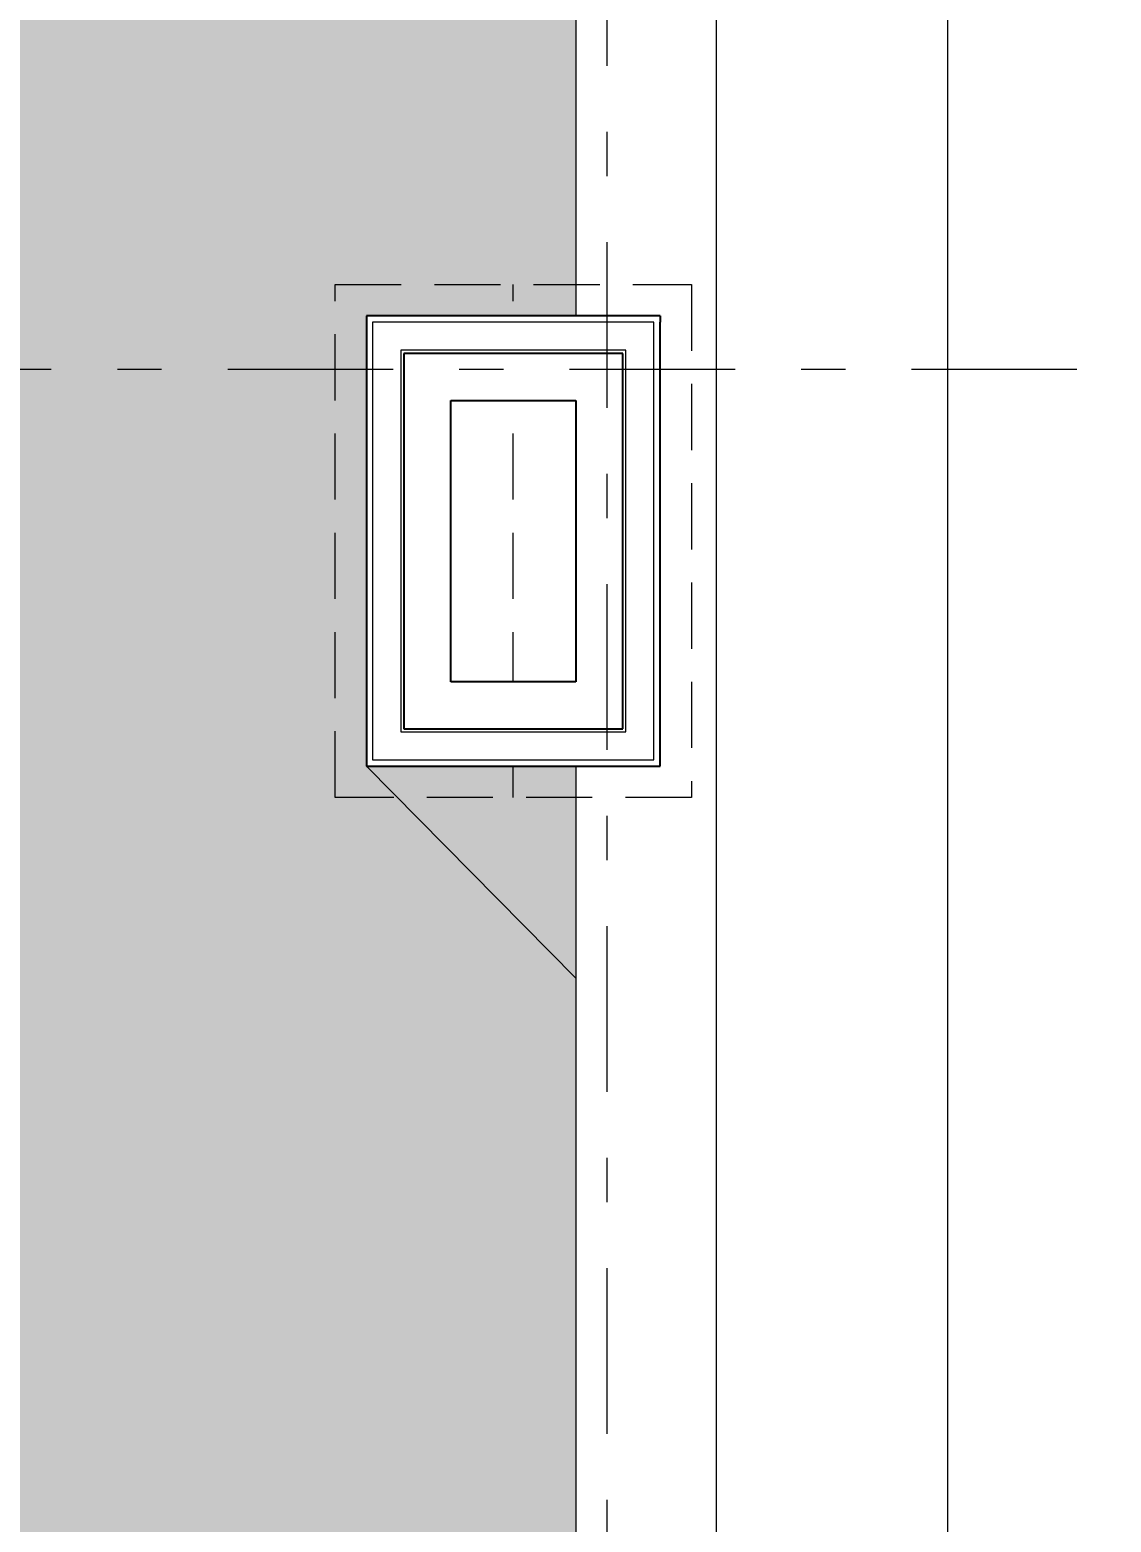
# Model space of a CAD drawing. Header units: millimetres. Extents: x 18162 to 3540582, y 72188 to 247925.
# Drawn here: x 1306123 to 1309582, y 162409 to 167181 of the extents above; entities that cross this region are included whole.
import ezdxf
from ezdxf.enums import TextEntityAlignment as Align

# ---------------------------------------------------------------- set-up
doc = ezdxf.new("R2010")
doc.units = ezdxf.units.MM
doc.header["$MEASUREMENT"] = 0
doc.set_wipeout_variables(frame=1)
for name, pattern in [('Double Dashed', [1093.611073, 529.166651, -211.666656, 141.111112, -211.666656]), ('Hidden Line', [317.5, 211.666667, -105.833333]), ('Wipeout_Contour', [1000, 0, -1000])]:
    doc.linetypes.add(name, pattern=pattern)
for name, color, linetype in [('Dimensioning - Detail', 7, 'Continuous'), ('Drawing & Figure', 7, 'Continuous'), ('Shell - Roof', 7, 'Continuous'), ('Structural - Bearing', 7, 'Continuous'), ('Structural - Grid', 7, 'Continuous')]:
    doc.layers.add(name, color=color, linetype=linetype)
doc.styles.add('GENERATED_STYLE_3', font='', dxfattribs={"width": 0.8})
doc.styles.get('GENERATED_STYLE_3').set_extended_font_data('ISOCPEUR MON')
doc.dimstyles.new('GENERATED_STYLE__3', dxfattribs={"dimtxt": 200, "dimasz": 114, "dimexe": 0.18, "dimexo": 150, "dimgap": 0, "dimtad": 1, "dimdec": 0, "dimzin": 0, "dimdsep": 46, "dimtxsty": 'GENERATED_STYLE_3', "dimblk": 'ARROWHEAD_2', "dimblk1": 'ARROWHEAD_2', "dimblk2": 'ARROWHEAD_2', "dimcen": 0.09, "dimclrd": 13, "dimclre": 13, "dimclrt": 13, "dimadec": 0, "dimazin": 0, "dimtfac": 1, "dimtdec": 4, "dimtmove": 0, "dimatfit": 3, "dimfxl": 1, "dimtolj": 1, "dimtzin": 0, "dimarcsym": 0})

# ---------------------------------------------------------------- blocks, each defined once
blk = doc.blocks.new('*D747', base_point=(1270095.8, 74950.7))
at = {"layer": 'Dimensioning - Detail', "color": 13, "linetype": 'Continuous', "lineweight": 13, "transparency": 16777216}
for p, q in [((1309059.2, 170496.7), (1309059.2, 171946.4)), ((1309171.7, 170496.7), (1308019.3, 170496.7)), ((1309059.2, 153246.4), (1309059.2, 170496.7)), ((1309171.7, 153246.4), (1308469.3, 153246.4)), ((1309059.2, 153173.1), (1309059.2, 153246.4))]:
    blk.add_line(p, q, dxfattribs=at)
at = {"layer": 'Dimensioning - Detail', "color": 12, "linetype": 'Continuous', "lineweight": 35, "transparency": 16777216}
for p, q in [((1308984.2, 170540), (1309134.2, 170453.4)), ((1308984.2, 153289.7), (1309134.2, 153203.1))]:
    blk.add_line(p, q, dxfattribs=at)
at = {"layer": 'Dimensioning - Detail', "color": 13, "lineweight": 13, "transparency": 16777216, "insert": (1309001.3, 162163), "char_height": 200, "attachment_point": 7, "rotation": 270, "style": 'GENERATED_STYLE_3'}
blk.add_mtext('\\A1;{\\pql;\\fISOCPEUR MON|b0|i0|c0|p0;\\W0.800000;17,250}', dxfattribs=at)
blk = doc.blocks.new('ARROWHEAD_2')
at = {"color": 0, "linetype": 'Continuous', "lineweight": 0}
for p, q in [((-0.378, -0.655), (0.378, 0.655)), ((0, 0), (-1, 0))]:
    blk.add_line(p, q, dxfattribs=at)
blk = doc.blocks.new('Standard grid marker[351]_2', base_point=(1288258, 166096.4))
at = {"layer": 'Structural - Grid', "color": 13, "linetype": 'Double Dashed', "lineweight": 13}
blk.add_line((1289258, 166096.4), (1323820.2, 166096.4), dxfattribs=at)
at = {"layer": 'Structural - Grid', "color": 13, "lineweight": 13, "style": 'GENERATED_STYLE_3'}
blk.add_attdef('AC_MarkerText_1', text='', height=250, rotation=180, dxfattribs=at).set_placement((1325120.2, 165971.4), align=Align.TOP_CENTER)
blk = doc.blocks.new('Standard grid marker[354]_2', base_point=(1307969.3, 147474.9))
at = {"layer": 'Structural - Grid', "color": 13, "linetype": 'Double Dashed', "lineweight": 13}
blk.add_line((1307969.3, 148474.9), (1307969.3, 175136.2), dxfattribs=at)
at = {"layer": 'Structural - Grid', "color": 13, "lineweight": 13, "style": 'GENERATED_STYLE_3'}
blk.add_attdef('AC_MarkerText_1', text='', height=250, rotation=180, dxfattribs=at).set_placement((1307969.3, 176311.2), align=Align.TOP_CENTER)

msp = doc.modelspace()

# ---------------------------------------------------------------- hatches: boundary and pattern name
at = {"layer": 'Structural - Bearing', "linetype": 'Continuous', "lineweight": 0}
h = msp.add_hatch(color=49, dxfattribs=at)
h.paths.add_polyline_path([(1307869.3, 153696.4), (1301569.3, 153696.4), (1301569.3, 160976.4), (1302439.6, 160976.4), (1302439.6, 162016.4), (1301569.3, 162016.4), (1301569.3, 171496.4), (1307869.3, 171496.4), (1307869.3, 166266.4), (1307199.3, 166266.4), (1307199.3, 164826.4), (1307869.3, 164826.4)])
h.paths.add_polyline_path([(1304499.1, 165326.2), (1305939.3, 165326.2), (1305939.3, 166266.4), (1304499.1, 166266.4)], flags=0)
h.paths.add_polyline_path([(1305419.3, 159266.4), (1305419.3, 157906.4), (1306479.3, 157906.4), (1306479.3, 159266.4)], flags=0)

# ---------------------------------------------------------------- linework, layer by layer
at = {"layer": 'Shell - Roof', "color": 7, "linetype": 'Hidden Line', "lineweight": 13, "flags": 128}
for points in [[(1307099.3, 164726.4), (1307099.3, 166366.4)], [(1307669.3, 164726.4), (1307669.3, 166366.4)]]:
    msp.add_lwpolyline(points, dxfattribs=at)
at = {"layer": 'Structural - Bearing', "color": 7, "linetype": 'Continuous', "lineweight": 13, "flags": 128}
for points in [[(1308069.3, 171696.4), (1301369.3, 171696.4), (1301369.3, 153496.4), (1308069.3, 153496.4)], [(1307469.3, 165996.4), (1307869.3, 165996.4), (1307869.3, 165096.4), (1307469.3, 165096.4)]]:
    msp.add_lwpolyline(points, close=True, dxfattribs=at)

# ---------------------------------------------------------------- wipeouts: each hides what was drawn before it
at = {"color": 254, "linetype": 'Wipeout_Contour', "lineweight": 0, "ltscale": 5273566.732163137}
msp.add_wipeout([(1308319.3, 171896.4), (1308269.3, 171896.4), (1308269.3, 153296.4), (1308319.3, 153296.4)], dxfattribs=at).dxf.layer = 'Structural - Bearing'

# ---------------------------------------------------------------- next in the draw order: linework, layer by layer
at = {"layer": 'Structural - Bearing', "color": 7, "linetype": 'Continuous', "lineweight": 13, "flags": 128}
msp.add_lwpolyline([(1308319.3, 153246.4), (1308319.3, 171946.4)], dxfattribs=at)

# ---------------------------------------------------------------- next in the draw order: wipeouts: each hides what was drawn before it
at = {"color": 254, "linetype": 'Wipeout_Contour', "lineweight": 0, "ltscale": 5273366.878117085}
msp.add_wipeout([(1308219.3, 171846.4), (1308219.3, 153346.4), (1308269.3, 153346.4), (1308269.3, 171846.4)], dxfattribs=at).dxf.layer = 'Structural - Bearing'
at = {"color": 254, "linetype": 'Wipeout_Contour', "lineweight": 0, "ltscale": 3953207.576737681}
msp.add_wipeout([(1307219.3, 166246.4), (1307199.3, 166266.4), (1307199.3, 166246.4)], dxfattribs=at).dxf.layer = 'Structural - Bearing'

# ---------------------------------------------------------------- next in the draw order: wipeouts: each hides what was drawn before it
at = {"color": 254, "linetype": 'Wipeout_Contour', "lineweight": 0, "ltscale": 5272965.829724039}
msp.add_wipeout([(1308069.3, 171696.4), (1308069.3, 153496.4), (1308219.3, 153496.4), (1308219.3, 171696.4)], dxfattribs=at).dxf.layer = 'Structural - Bearing'
at = {"color": 254, "linetype": 'Wipeout_Contour', "lineweight": 0, "ltscale": 3953311.312821243}
msp.add_wipeout([(1307309.3, 166156.4), (1307219.3, 166246.4), (1307219.3, 166156.4)], dxfattribs=at).dxf.layer = 'Structural - Bearing'

# ---------------------------------------------------------------- next in the draw order: linework, layer by layer
at = {"layer": 'Shell - Roof', "color": 7, "linetype": 'Hidden Line', "lineweight": 13, "flags": 128}
msp.add_lwpolyline([(1308239.3, 166366.4), (1308239.3, 164726.4)], dxfattribs=at)

# ---------------------------------------------------------------- next in the draw order: wipeouts: each hides what was drawn before it
at = {"color": 254, "linetype": 'Wipeout_Contour', "lineweight": 0, "ltscale": 5272265.812094139}
msp.add_wipeout([(1307869.3, 171496.4), (1307869.3, 153696.4), (1308069.3, 153696.4), (1308069.3, 171496.4)], dxfattribs=at).dxf.layer = 'Structural - Bearing'
at = {"color": 254, "linetype": 'Wipeout_Contour', "lineweight": 0, "ltscale": 3953485.923576904}
msp.add_wipeout([(1307309.3, 166146.4), (1307319.3, 166146.4), (1307309.3, 166156.4)], dxfattribs=at).dxf.layer = 'Structural - Bearing'

# ---------------------------------------------------------------- next in the draw order: linework, layer by layer
at = {"layer": 'Drawing & Figure', "color": 7, "linetype": 'Continuous', "lineweight": 5}
msp.add_lwpolyline([(1307199.3, 164826.4), (1307869.3, 164148.9)], dxfattribs=at)
at = {"layer": 'Shell - Roof', "color": 7, "linetype": 'Hidden Line', "lineweight": 13, "flags": 128}
for points in [[(1307099.3, 166366.4), (1307669.3, 166366.4), (1308239.3, 166366.4)], [(1308239.3, 164726.4), (1307669.3, 164726.4), (1307099.3, 164726.4)]]:
    msp.add_lwpolyline(points, dxfattribs=at)
at = {"layer": 'Structural - Bearing', "color": 7, "linetype": 'Continuous', "lineweight": 13, "flags": 128}
msp.add_lwpolyline([(1307869.3, 171496.4), (1307869.3, 153696.4)], dxfattribs=at)

# ---------------------------------------------------------------- next in the draw order: dimensions: what is measured, and where the dimension line sits
at = {"layer": 'Dimensioning - Detail', "color": 13, "linetype": 'Continuous', "lineweight": 13}
dim = msp.add_linear_dim(base=(1309059.2, 170496.7), p1=(1308319.3, 153246.4), p2=(1307869.3, 170496.7), angle=90, dimstyle='GENERATED_STYLE__3', dxfattribs=at)
dim.commit()
dim.dimension.update_dxf_attribs({"geometry": '*D747', "text_midpoint": (1309199.2, 161751.8), "dimtype": 160, "text_rotation": 270})

# ---------------------------------------------------------------- next in the draw order: wipeouts: each hides what was drawn before it
at = {"color": 254, "linetype": 'Wipeout_Contour', "lineweight": 0, "ltscale": 3953615.502771492}
msp.add_wipeout([(1307469.3, 165996.4), (1307319.3, 166146.4), (1307319.3, 165996.4)], dxfattribs=at).dxf.layer = 'Structural - Bearing'

# ---------------------------------------------------------------- next in the draw order: wipeouts: each hides what was drawn before it
at = {"color": 254, "linetype": 'Wipeout_Contour', "lineweight": 0, "ltscale": 3955964.385808126}
msp.add_wipeout([(1308119.3, 166246.4), (1308139.3, 166246.4), (1308139.3, 166266.4)], dxfattribs=at).dxf.layer = 'Structural - Bearing'
at = {"color": 254, "linetype": 'Wipeout_Contour', "lineweight": 0, "ltscale": 3952691.221154057}
msp.add_wipeout([(1307219.3, 164846.4), (1307199.3, 164826.4), (1307219.3, 164826.4)], dxfattribs=at).dxf.layer = 'Structural - Bearing'
at = {"color": 254, "linetype": 'Wipeout_Contour', "lineweight": 0, "ltscale": 3955432.177995686}
msp.add_wipeout([(1308119.3, 164846.4), (1308139.3, 164826.4), (1308139.3, 164846.4)], dxfattribs=at).dxf.layer = 'Structural - Bearing'

# ---------------------------------------------------------------- next in the draw order: wipeouts: each hides what was drawn before it
at = {"color": 254, "linetype": 'Wipeout_Contour', "lineweight": 0, "ltscale": 3955810.213495031}
msp.add_wipeout([(1308029.3, 166156.4), (1308119.3, 166156.4), (1308119.3, 166246.4)], dxfattribs=at).dxf.layer = 'Structural - Bearing'
at = {"color": 254, "linetype": 'Wipeout_Contour', "lineweight": 0, "ltscale": 3952905.916482687}
msp.add_wipeout([(1307309.3, 164936.4), (1307219.3, 164846.4), (1307309.3, 164846.4)], dxfattribs=at).dxf.layer = 'Structural - Bearing'
at = {"color": 254, "linetype": 'Wipeout_Contour', "lineweight": 0, "ltscale": 3955328.21057132}
msp.add_wipeout([(1308029.3, 164936.4), (1308119.3, 164846.4), (1308119.3, 164936.4)], dxfattribs=at).dxf.layer = 'Structural - Bearing'

# ---------------------------------------------------------------- next in the draw order: wipeouts: each hides what was drawn before it
at = {"color": 254, "linetype": 'Wipeout_Contour', "lineweight": 0, "ltscale": 3955948.18511995}
msp.add_wipeout([(1308119.3, 166246.4), (1308139.3, 166266.4), (1308119.3, 166266.4)], dxfattribs=at).dxf.layer = 'Structural - Bearing'
at = {"color": 254, "linetype": 'Wipeout_Contour', "lineweight": 0, "ltscale": 3955607.864175353}
msp.add_wipeout([(1308019.3, 166146.4), (1308029.3, 166146.4), (1308029.3, 166156.4)], dxfattribs=at).dxf.layer = 'Structural - Bearing'
at = {"color": 254, "linetype": 'Wipeout_Contour', "lineweight": 0, "ltscale": 3953038.828809644}
msp.add_wipeout([(1307319.3, 164946.4), (1307309.3, 164936.4), (1307319.3, 164936.4)], dxfattribs=at).dxf.layer = 'Structural - Bearing'
at = {"color": 254, "linetype": 'Wipeout_Contour', "lineweight": 0, "ltscale": 3955153.461061068}
msp.add_wipeout([(1308019.3, 164946.4), (1308029.3, 164936.4), (1308029.3, 164946.4)], dxfattribs=at).dxf.layer = 'Structural - Bearing'

# ---------------------------------------------------------------- next in the draw order: wipeouts: each hides what was drawn before it
at = {"color": 254, "linetype": 'Wipeout_Contour', "lineweight": 0, "ltscale": 5272783.073730815}
msp.add_wipeout([(1307219.3, 166246.4), (1308119.3, 166246.4), (1308119.3, 166266.4), (1307219.3, 166266.4)], dxfattribs=at).dxf.layer = 'Structural - Bearing'
at = {"color": 254, "linetype": 'Wipeout_Contour', "lineweight": 0, "ltscale": 3955400.171218521}
msp.add_wipeout([(1307869.3, 165996.4), (1308019.3, 165996.4), (1308019.3, 166146.4)], dxfattribs=at).dxf.layer = 'Structural - Bearing'
at = {"color": 254, "linetype": 'Wipeout_Contour', "lineweight": 0, "ltscale": 3953367.67726045}
msp.add_wipeout([(1307469.3, 165096.4), (1307319.3, 164946.4), (1307469.3, 164946.4)], dxfattribs=at).dxf.layer = 'Structural - Bearing'
at = {"color": 254, "linetype": 'Wipeout_Contour', "lineweight": 0, "ltscale": 3955023.600900689}
msp.add_wipeout([(1307869.3, 165096.4), (1308019.3, 164946.4), (1308019.3, 165096.4)], dxfattribs=at).dxf.layer = 'Structural - Bearing'

# ---------------------------------------------------------------- next in the draw order: wipeouts: each hides what was drawn before it
at = {"color": 254, "linetype": 'Wipeout_Contour', "lineweight": 0, "ltscale": 3953229.074432523}
msp.add_wipeout([(1307219.3, 166266.4), (1307199.3, 166266.4), (1307219.3, 166246.4)], dxfattribs=at).dxf.layer = 'Structural - Bearing'
at = {"color": 254, "linetype": 'Wipeout_Contour', "lineweight": 0, "ltscale": 3955733.393380405}
msp.add_wipeout([(1308029.3, 166246.4), (1308029.3, 166156.4), (1308119.3, 166246.4)], dxfattribs=at).dxf.layer = 'Structural - Bearing'

# ---------------------------------------------------------------- next in the draw order: linework, layer by layer
at = {"layer": 'Structural - Bearing', "color": 7, "linetype": 'Continuous', "lineweight": 13}
msp.add_line((1308119.3, 166156.4), (1308119.3, 166246.4), dxfattribs=at)
at = {"layer": 'Structural - Bearing', "color": 7, "linetype": 'Continuous', "lineweight": 25, "flags": 128}
msp.add_lwpolyline([(1308139.3, 166266.4), (1308139.3, 166246.4)], dxfattribs=at)

# ---------------------------------------------------------------- next in the draw order: wipeouts: each hides what was drawn before it
at = {"color": 254, "linetype": 'Wipeout_Contour', "lineweight": 0, "ltscale": 5272755.332043657}
msp.add_wipeout([(1307309.3, 166246.4), (1307309.3, 166156.4), (1308029.3, 166156.4), (1308029.3, 166246.4)], dxfattribs=at).dxf.layer = 'Structural - Bearing'

# ---------------------------------------------------------------- next in the draw order: linework, layer by layer
at = {"layer": 'Structural - Bearing', "color": 7, "linetype": 'Continuous', "lineweight": 13}
msp.add_line((1308119.3, 166246.4), (1308029.3, 166246.4), dxfattribs=at)

# ---------------------------------------------------------------- next in the draw order: wipeouts: each hides what was drawn before it
at = {"color": 254, "linetype": 'Wipeout_Contour', "lineweight": 0, "ltscale": 3953411.079202536}
msp.add_wipeout([(1307309.3, 166246.4), (1307219.3, 166246.4), (1307309.3, 166156.4)], dxfattribs=at).dxf.layer = 'Structural - Bearing'
at = {"color": 254, "linetype": 'Wipeout_Contour', "lineweight": 0, "ltscale": 3955600.322050835}
msp.add_wipeout([(1308019.3, 166146.4), (1308029.3, 166156.4), (1308019.3, 166156.4)], dxfattribs=at).dxf.layer = 'Structural - Bearing'

# ---------------------------------------------------------------- next in the draw order: linework, layer by layer
at = {"layer": 'Structural - Bearing', "color": 7, "linetype": 'Continuous', "lineweight": 13}
for p, q in [((1307219.3, 166246.4), (1307219.3, 166156.4)), ((1307309.3, 166246.4), (1307219.3, 166246.4)), ((1308029.3, 166246.4), (1307309.3, 166246.4))]:
    msp.add_line(p, q, dxfattribs=at)
at = {"layer": 'Structural - Bearing', "color": 7, "linetype": 'Continuous', "lineweight": 25, "flags": 128}
for points in [[(1307199.3, 166266.4), (1307199.3, 166246.4)], [(1308139.3, 166266.4), (1307199.3, 166266.4)]]:
    msp.add_lwpolyline(points, dxfattribs=at)

# ---------------------------------------------------------------- next in the draw order: wipeouts: each hides what was drawn before it
at = {"color": 254, "linetype": 'Wipeout_Contour', "lineweight": 0, "ltscale": 5272730.115996072}
msp.add_wipeout([(1307319.3, 166146.4), (1308019.3, 166146.4), (1308019.3, 166156.4), (1307319.3, 166156.4)], dxfattribs=at).dxf.layer = 'Structural - Bearing'

# ---------------------------------------------------------------- next in the draw order: wipeouts: each hides what was drawn before it
at = {"color": 254, "linetype": 'Wipeout_Contour', "lineweight": 0, "ltscale": 5270600.935329322}
msp.add_wipeout([(1307219.3, 164846.4), (1307219.3, 166246.4), (1307199.3, 166246.4), (1307199.3, 164846.4)], dxfattribs=at).dxf.layer = 'Structural - Bearing'
at = {"color": 254, "linetype": 'Wipeout_Contour', "lineweight": 0, "ltscale": 3953496.23863276}
msp.add_wipeout([(1307319.3, 166156.4), (1307309.3, 166156.4), (1307319.3, 166146.4)], dxfattribs=at).dxf.layer = 'Structural - Bearing'
at = {"color": 254, "linetype": 'Wipeout_Contour', "lineweight": 0, "ltscale": 3955271.377921106}
msp.add_wipeout([(1307869.3, 165996.4), (1308019.3, 166146.4), (1307869.3, 166146.4)], dxfattribs=at).dxf.layer = 'Structural - Bearing'

# ---------------------------------------------------------------- next in the draw order: linework, layer by layer
at = {"layer": 'Structural - Bearing', "color": 7, "linetype": 'Continuous', "lineweight": 13}
for p, q in [((1308029.3, 166156.4), (1308019.3, 166156.4)), ((1308029.3, 166146.4), (1308029.3, 166156.4))]:
    msp.add_line(p, q, dxfattribs=at)
at = {"layer": 'Structural - Bearing', "color": 7, "linetype": 'Continuous', "lineweight": 25}
msp.add_line((1308019.3, 165996.4), (1308019.3, 166146.4), dxfattribs=at)

# ---------------------------------------------------------------- next in the draw order: wipeouts: each hides what was drawn before it
at = {"color": 254, "linetype": 'Wipeout_Contour', "lineweight": 0, "ltscale": 5272689.797275469}
msp.add_wipeout([(1307469.3, 165996.4), (1307869.3, 165996.4), (1307869.3, 166146.4), (1307469.3, 166146.4)], dxfattribs=at).dxf.layer = 'Structural - Bearing'
at = {"color": 254, "linetype": 'Wipeout_Contour', "lineweight": 0, "ltscale": 3952674.99768447}
msp.add_wipeout([(1307199.3, 164846.4), (1307199.3, 164826.4), (1307219.3, 164846.4)], dxfattribs=at).dxf.layer = 'Structural - Bearing'

# ---------------------------------------------------------------- next in the draw order: linework, layer by layer
at = {"layer": 'Structural - Bearing', "color": 7, "linetype": 'Continuous', "lineweight": 25}
msp.add_line((1308019.3, 166146.4), (1307869.3, 166146.4), dxfattribs=at)

# ---------------------------------------------------------------- next in the draw order: wipeouts: each hides what was drawn before it
at = {"color": 254, "linetype": 'Wipeout_Contour', "lineweight": 0, "ltscale": 3953782.342885756}
msp.add_wipeout([(1307469.3, 166146.4), (1307319.3, 166146.4), (1307469.3, 165996.4)], dxfattribs=at).dxf.layer = 'Structural - Bearing'

# ---------------------------------------------------------------- next in the draw order: linework, layer by layer
at = {"layer": 'Structural - Bearing', "color": 7, "linetype": 'Continuous', "lineweight": 13}
for p, q in [((1307309.3, 166156.4), (1307309.3, 166146.4)), ((1307319.3, 166156.4), (1307309.3, 166156.4)), ((1308019.3, 166156.4), (1307319.3, 166156.4))]:
    msp.add_line(p, q, dxfattribs=at)
at = {"layer": 'Structural - Bearing', "color": 7, "linetype": 'Continuous', "lineweight": 25}
for p, q in [((1307319.3, 166146.4), (1307319.3, 165996.4)), ((1307469.3, 166146.4), (1307319.3, 166146.4)), ((1307869.3, 166146.4), (1307469.3, 166146.4))]:
    msp.add_line(p, q, dxfattribs=at)
at = {"layer": 'Structural - Bearing', "color": 7, "linetype": 'Continuous', "lineweight": 25, "flags": 128}
msp.add_lwpolyline([(1307469.3, 165996.4), (1307869.3, 165996.4)], dxfattribs=at)

# ---------------------------------------------------------------- next in the draw order: wipeouts: each hides what was drawn before it
at = {"color": 254, "linetype": 'Wipeout_Contour', "lineweight": 0, "ltscale": 5270819.016070336}
msp.add_wipeout([(1307309.3, 164936.4), (1307309.3, 166156.4), (1307219.3, 166156.4), (1307219.3, 164936.4)], dxfattribs=at).dxf.layer = 'Structural - Bearing'

# ---------------------------------------------------------------- next in the draw order: linework, layer by layer
at = {"layer": 'Structural - Bearing', "color": 7, "linetype": 'Continuous', "lineweight": 13}
msp.add_line((1307219.3, 166246.4), (1307219.3, 166156.4), dxfattribs=at)

# ---------------------------------------------------------------- next in the draw order: wipeouts: each hides what was drawn before it
at = {"color": 254, "linetype": 'Wipeout_Contour', "lineweight": 0, "ltscale": 3952829.004163611}
msp.add_wipeout([(1307219.3, 164936.4), (1307219.3, 164846.4), (1307309.3, 164936.4)], dxfattribs=at).dxf.layer = 'Structural - Bearing'

# ---------------------------------------------------------------- next in the draw order: linework, layer by layer
at = {"layer": 'Structural - Bearing', "color": 7, "linetype": 'Continuous', "lineweight": 13}
for p, q in [((1307219.3, 166156.4), (1307219.3, 164936.4)), ((1307219.3, 164936.4), (1307219.3, 164846.4)), ((1307219.3, 164846.4), (1307309.3, 164846.4))]:
    msp.add_line(p, q, dxfattribs=at)
at = {"layer": 'Structural - Bearing', "color": 7, "linetype": 'Continuous', "lineweight": 25, "flags": 128}
for points in [[(1307199.3, 166246.4), (1307199.3, 164826.4)], [(1307199.3, 164826.4), (1307219.3, 164826.4)]]:
    msp.add_lwpolyline(points, dxfattribs=at)

# ---------------------------------------------------------------- next in the draw order: wipeouts: each hides what was drawn before it
at = {"color": 254, "linetype": 'Wipeout_Contour', "lineweight": 0, "ltscale": 5271017.41336896}
msp.add_wipeout([(1307319.3, 166146.4), (1307309.3, 166146.4), (1307309.3, 164946.4), (1307319.3, 164946.4)], dxfattribs=at).dxf.layer = 'Structural - Bearing'

# ---------------------------------------------------------------- next in the draw order: linework, layer by layer
at = {"layer": 'Structural - Bearing', "color": 7, "linetype": 'Continuous', "lineweight": 13}
msp.add_line((1307309.3, 166156.4), (1307309.3, 166146.4), dxfattribs=at)

# ---------------------------------------------------------------- next in the draw order: wipeouts: each hides what was drawn before it
at = {"color": 254, "linetype": 'Wipeout_Contour', "lineweight": 0, "ltscale": 5271334.643170609}
msp.add_wipeout([(1307469.3, 165096.4), (1307469.3, 165996.4), (1307319.3, 165996.4), (1307319.3, 165096.4)], dxfattribs=at).dxf.layer = 'Structural - Bearing'
at = {"color": 254, "linetype": 'Wipeout_Contour', "lineweight": 0, "ltscale": 3953031.276531909}
msp.add_wipeout([(1307319.3, 164946.4), (1307309.3, 164946.4), (1307309.3, 164936.4)], dxfattribs=at).dxf.layer = 'Structural - Bearing'
at = {"color": 254, "linetype": 'Wipeout_Contour', "lineweight": 0, "ltscale": 5272069.699192996}
msp.add_wipeout([(1308119.3, 164846.4), (1307219.3, 164846.4), (1307219.3, 164826.4), (1308119.3, 164826.4)], dxfattribs=at).dxf.layer = 'Structural - Bearing'

# ---------------------------------------------------------------- next in the draw order: linework, layer by layer
at = {"layer": 'Structural - Bearing', "color": 7, "linetype": 'Continuous', "lineweight": 25}
msp.add_line((1307319.3, 166146.4), (1307319.3, 165996.4), dxfattribs=at)

# ---------------------------------------------------------------- next in the draw order: wipeouts: each hides what was drawn before it
at = {"color": 254, "linetype": 'Wipeout_Contour', "lineweight": 0, "ltscale": 3953238.759616488}
msp.add_wipeout([(1307319.3, 165096.4), (1307319.3, 164946.4), (1307469.3, 165096.4)], dxfattribs=at).dxf.layer = 'Structural - Bearing'
at = {"color": 254, "linetype": 'Wipeout_Contour', "lineweight": 0, "ltscale": 3955410.701634064}
msp.add_wipeout([(1308119.3, 164846.4), (1308119.3, 164826.4), (1308139.3, 164826.4)], dxfattribs=at).dxf.layer = 'Structural - Bearing'

# ---------------------------------------------------------------- next in the draw order: linework, layer by layer
at = {"layer": 'Structural - Bearing', "color": 7, "linetype": 'Continuous', "lineweight": 13}
for p, q in [((1307309.3, 166146.4), (1307309.3, 164946.4)), ((1307309.3, 164946.4), (1307309.3, 164936.4)), ((1307309.3, 164936.4), (1307319.3, 164936.4))]:
    msp.add_line(p, q, dxfattribs=at)
at = {"layer": 'Structural - Bearing', "color": 7, "linetype": 'Continuous', "lineweight": 25}
for p, q in [((1307319.3, 165996.4), (1307319.3, 165096.4)), ((1307319.3, 165096.4), (1307319.3, 164946.4)), ((1307319.3, 164946.4), (1307469.3, 164946.4))]:
    msp.add_line(p, q, dxfattribs=at)
at = {"layer": 'Structural - Bearing', "color": 7, "linetype": 'Continuous', "lineweight": 25, "flags": 128}
msp.add_lwpolyline([(1307469.3, 165096.4), (1307469.3, 165996.4)], dxfattribs=at)

# ---------------------------------------------------------------- next in the draw order: wipeouts: each hides what was drawn before it
at = {"color": 254, "linetype": 'Wipeout_Contour', "lineweight": 0, "ltscale": 5272097.218926637}
msp.add_wipeout([(1308029.3, 164936.4), (1307309.3, 164936.4), (1307309.3, 164846.4), (1308029.3, 164846.4)], dxfattribs=at).dxf.layer = 'Structural - Bearing'

# ---------------------------------------------------------------- next in the draw order: linework, layer by layer
at = {"layer": 'Structural - Bearing', "color": 7, "linetype": 'Continuous', "lineweight": 13}
msp.add_line((1307219.3, 164846.4), (1307309.3, 164846.4), dxfattribs=at)

# ---------------------------------------------------------------- next in the draw order: wipeouts: each hides what was drawn before it
at = {"color": 254, "linetype": 'Wipeout_Contour', "lineweight": 0, "ltscale": 3955228.528287637}
msp.add_wipeout([(1308029.3, 164846.4), (1308119.3, 164846.4), (1308029.3, 164936.4)], dxfattribs=at).dxf.layer = 'Structural - Bearing'

# ---------------------------------------------------------------- next in the draw order: linework, layer by layer
at = {"layer": 'Structural - Bearing', "color": 7, "linetype": 'Continuous', "lineweight": 13}
for p, q in [((1308119.3, 164846.4), (1308119.3, 164936.4)), ((1307309.3, 164846.4), (1308029.3, 164846.4)), ((1308029.3, 164846.4), (1308119.3, 164846.4))]:
    msp.add_line(p, q, dxfattribs=at)
at = {"layer": 'Structural - Bearing', "color": 7, "linetype": 'Continuous', "lineweight": 25, "flags": 128}
for points in [[(1308139.3, 164826.4), (1308139.3, 164846.4)], [(1307219.3, 164826.4), (1308139.3, 164826.4)]]:
    msp.add_lwpolyline(points, dxfattribs=at)

# ---------------------------------------------------------------- next in the draw order: wipeouts: each hides what was drawn before it
at = {"color": 254, "linetype": 'Wipeout_Contour', "lineweight": 0, "ltscale": 5272122.240511674}
msp.add_wipeout([(1308019.3, 164946.4), (1307319.3, 164946.4), (1307319.3, 164936.4), (1308019.3, 164936.4)], dxfattribs=at).dxf.layer = 'Structural - Bearing'

# ---------------------------------------------------------------- next in the draw order: linework, layer by layer
at = {"layer": 'Structural - Bearing', "color": 7, "linetype": 'Continuous', "lineweight": 13}
msp.add_line((1307309.3, 164936.4), (1307319.3, 164936.4), dxfattribs=at)

# ---------------------------------------------------------------- next in the draw order: wipeouts: each hides what was drawn before it
at = {"color": 254, "linetype": 'Wipeout_Contour', "lineweight": 0, "ltscale": 5274251.795526848}
msp.add_wipeout([(1308119.3, 166246.4), (1308119.3, 164846.4), (1308139.3, 164846.4), (1308139.3, 166246.4)], dxfattribs=at).dxf.layer = 'Structural - Bearing'
at = {"color": 254, "linetype": 'Wipeout_Contour', "lineweight": 0, "ltscale": 5272162.302034105}
msp.add_wipeout([(1307869.3, 165096.4), (1307469.3, 165096.4), (1307469.3, 164946.4), (1307869.3, 164946.4)], dxfattribs=at).dxf.layer = 'Structural - Bearing'
at = {"color": 254, "linetype": 'Wipeout_Contour', "lineweight": 0, "ltscale": 3955143.155576129}
msp.add_wipeout([(1308019.3, 164946.4), (1308019.3, 164936.4), (1308029.3, 164936.4)], dxfattribs=at).dxf.layer = 'Structural - Bearing'

# ---------------------------------------------------------------- next in the draw order: linework, layer by layer
at = {"layer": 'Structural - Bearing', "color": 7, "linetype": 'Continuous', "lineweight": 25}
msp.add_line((1307319.3, 164946.4), (1307469.3, 164946.4), dxfattribs=at)

# ---------------------------------------------------------------- next in the draw order: wipeouts: each hides what was drawn before it
at = {"color": 254, "linetype": 'Wipeout_Contour', "lineweight": 0, "ltscale": 3954856.871256072}
msp.add_wipeout([(1307869.3, 164946.4), (1308019.3, 164946.4), (1307869.3, 165096.4)], dxfattribs=at).dxf.layer = 'Structural - Bearing'

# ---------------------------------------------------------------- next in the draw order: linework, layer by layer
at = {"layer": 'Structural - Bearing', "color": 7, "linetype": 'Continuous', "lineweight": 25}
for p, q in [((1308019.3, 164946.4), (1308019.3, 165096.4)), ((1307469.3, 164946.4), (1307869.3, 164946.4)), ((1307869.3, 164946.4), (1308019.3, 164946.4))]:
    msp.add_line(p, q, dxfattribs=at)
at = {"layer": 'Structural - Bearing', "color": 7, "linetype": 'Continuous', "lineweight": 13}
for p, q in [((1307319.3, 164936.4), (1308019.3, 164936.4)), ((1308019.3, 164936.4), (1308029.3, 164936.4)), ((1308029.3, 164936.4), (1308029.3, 164946.4))]:
    msp.add_line(p, q, dxfattribs=at)
at = {"layer": 'Structural - Bearing', "color": 7, "linetype": 'Continuous', "lineweight": 25, "flags": 128}
msp.add_lwpolyline([(1307869.3, 165096.4), (1307469.3, 165096.4)], dxfattribs=at)

# ---------------------------------------------------------------- next in the draw order: wipeouts: each hides what was drawn before it
at = {"color": 254, "linetype": 'Wipeout_Contour', "lineweight": 0, "ltscale": 5274033.360472598}
msp.add_wipeout([(1308029.3, 166156.4), (1308029.3, 164936.4), (1308119.3, 164936.4), (1308119.3, 166156.4)], dxfattribs=at).dxf.layer = 'Structural - Bearing'

# ---------------------------------------------------------------- next in the draw order: linework, layer by layer
at = {"layer": 'Structural - Bearing', "color": 7, "linetype": 'Continuous', "lineweight": 13}
for p, q in [((1308119.3, 166156.4), (1308119.3, 166246.4)), ((1308119.3, 164936.4), (1308119.3, 166156.4)), ((1308119.3, 164846.4), (1308119.3, 164936.4))]:
    msp.add_line(p, q, dxfattribs=at)
at = {"layer": 'Structural - Bearing', "color": 7, "linetype": 'Continuous', "lineweight": 25, "flags": 128}
msp.add_lwpolyline([(1308139.3, 164846.4), (1308139.3, 166246.4)], dxfattribs=at)

# ---------------------------------------------------------------- next in the draw order: wipeouts: each hides what was drawn before it
at = {"color": 254, "linetype": 'Wipeout_Contour', "lineweight": 0, "ltscale": 5273834.925144496}
msp.add_wipeout([(1308019.3, 166146.4), (1308019.3, 164946.4), (1308029.3, 164946.4), (1308029.3, 166146.4)], dxfattribs=at).dxf.layer = 'Structural - Bearing'

# ---------------------------------------------------------------- next in the draw order: linework, layer by layer
at = {"layer": 'Structural - Bearing', "color": 7, "linetype": 'Continuous', "lineweight": 13}
for p, q in [((1308029.3, 166146.4), (1308029.3, 166156.4)), ((1308029.3, 164936.4), (1308029.3, 164946.4))]:
    msp.add_line(p, q, dxfattribs=at)

# ---------------------------------------------------------------- next in the draw order: wipeouts: each hides what was drawn before it
at = {"color": 254, "linetype": 'Wipeout_Contour', "lineweight": 0, "ltscale": 5273517.222809469}
msp.add_wipeout([(1307869.3, 165996.4), (1307869.3, 165096.4), (1308019.3, 165096.4), (1308019.3, 165996.4)], dxfattribs=at).dxf.layer = 'Structural - Bearing'

# ---------------------------------------------------------------- next in the draw order: linework, layer by layer
at = {"layer": 'Structural - Bearing', "color": 7, "linetype": 'Continuous', "lineweight": 25}
for p, q in [((1308019.3, 165996.4), (1308019.3, 166146.4)), ((1308019.3, 165096.4), (1308019.3, 165996.4)), ((1308019.3, 164946.4), (1308019.3, 165096.4))]:
    msp.add_line(p, q, dxfattribs=at)
at = {"layer": 'Structural - Bearing', "color": 7, "linetype": 'Continuous', "lineweight": 13}
msp.add_line((1308029.3, 164946.4), (1308029.3, 166146.4), dxfattribs=at)
at = {"layer": 'Structural - Bearing', "color": 7, "linetype": 'Continuous', "lineweight": 25, "flags": 128}
msp.add_lwpolyline([(1307869.3, 165996.4), (1307869.3, 165096.4)], dxfattribs=at)

# ---------------------------------------------------------------- next in the draw order: block references
at = {"layer": 'Structural - Grid', "color": 13, "linetype": 'Continuous', "lineweight": 13}
for name, p in [('Standard grid marker[354]_2', (1307969.3, 147474.9)), ('Standard grid marker[351]_2', (1288258, 166096.4))]:
    msp.add_blockref(name, p, dxfattribs=at)

doc.saveas('drawing.dxf')
